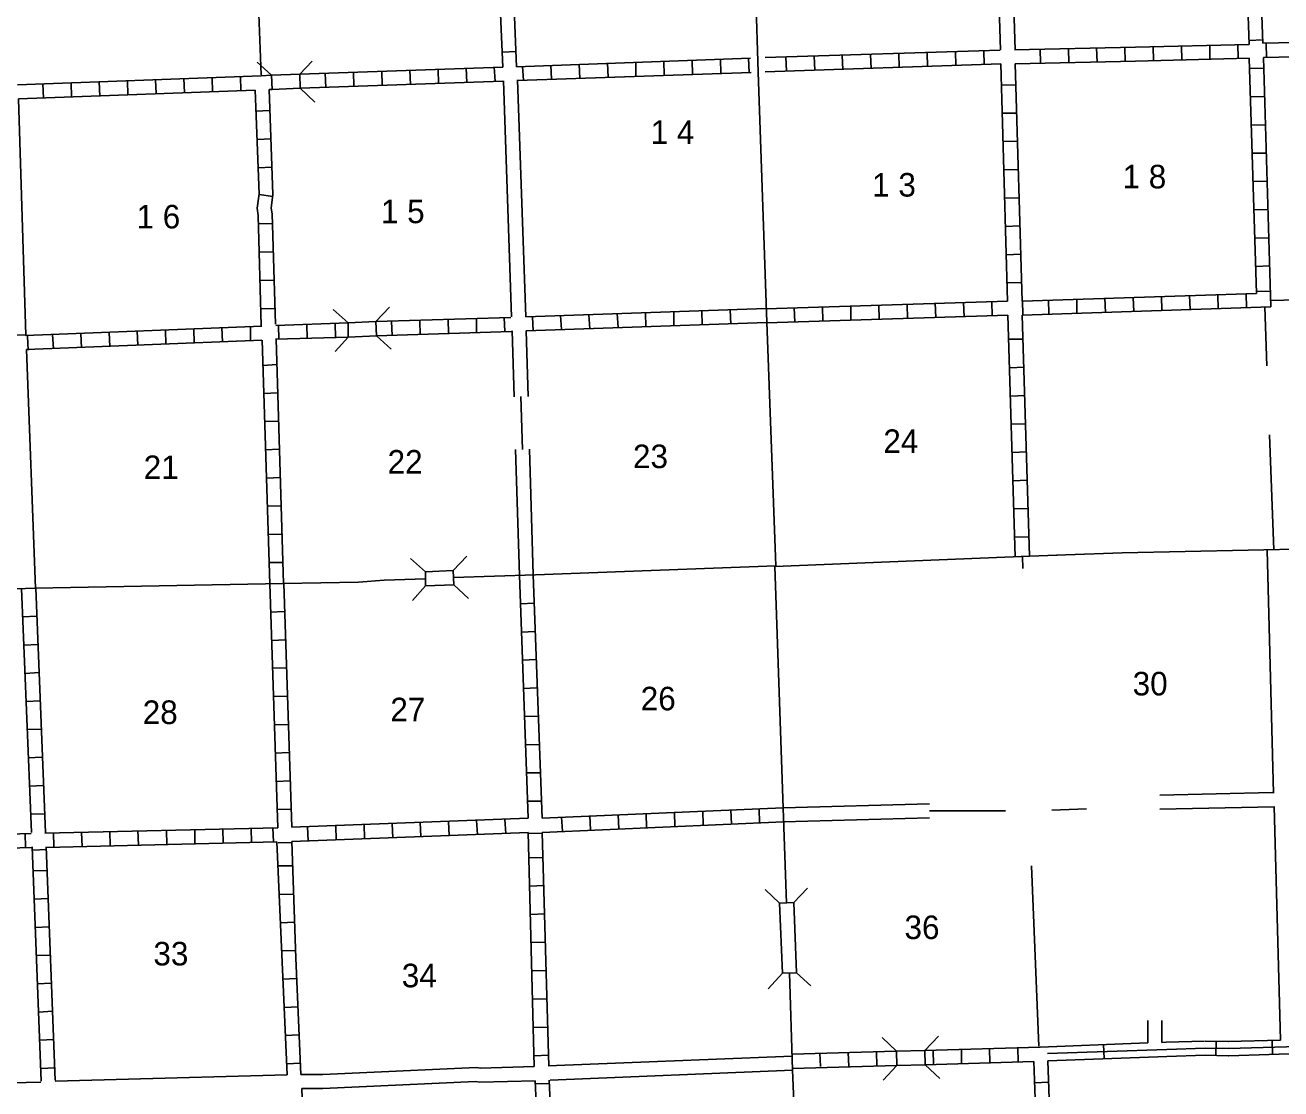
# Model space of a CAD drawing. Extents: x 2058110 to 2407976, y 16174948 to 16550910.
# Drawn here: x 2264141 to 2290810, y 16223039 to 16245627 of the extents above; entities that cross this region are included whole.
import ezdxf

# ---------------------------------------------------------------- set-up
doc = ezdxf.new("R2010")
doc.units = 0
for name, color, linetype in [('L10', 7, 'Continuous'), ('L11', 7, 'Continuous'), ('L13', 7, 'Continuous'), ('L14', 7, 'Continuous'), ('L18', 7, 'Continuous'), ('L4', 7, 'Continuous'), ('L8', 7, 'Continuous'), ('L9', 7, 'Continuous')]:
    doc.layers.add(name, color=color, linetype=linetype)

msp = doc.modelspace()

# ---------------------------------------------------------------- linework, layer by layer
at = {"layer": 'L10'}
for p, q in [((2275250, 16223527), (2280430, 16223734)), ((2275292, 16223226), (2280440, 16223433)), ((2264780, 16223205), (2269706, 16223337))]:
    msp.add_line(p, q, dxfattribs=at)
at = {"layer": 'L11'}
for p, q in [((2284854, 16245101), (2284757, 16248615)), ((2285165, 16245101), (2285059, 16248572)), ((2274473, 16239431), (2274299, 16244447)), ((2274774, 16239436), (2274600, 16244462)), ((2274525, 16237735), (2274484, 16239135)), ((2274821, 16237741), (2274780, 16239135)), ((2264363, 16233670), (2264172, 16238739)), ((2274637, 16233944), (2274558, 16236613)), ((2274932, 16233953), (2274854, 16236623)), ((2290520, 16234475), (2290656, 16229319)), ((2290630, 16229330), (2288238, 16229277)), ((2283349, 16229092), (2280239, 16229009)), ((2290667, 16229034), (2290799, 16224077)), ((2283349, 16228796), (2280250, 16228713)), ((2290667, 16229029), (2288238, 16228976)), ((2287984, 16224014), (2287984, 16224492)), ((2288284, 16224025), (2288284, 16224492))]:
    msp.add_line(p, q, dxfattribs=at)
for points in [[(2269996, 16223342), (2270466, 16223342), (2273724, 16223495), (2273813, 16223479), (2274954, 16223511)], [(2270017, 16223047), (2270466, 16223047), (2273708, 16223194), (2273798, 16223179), (2274975, 16223210)]]:
    msp.add_lwpolyline(points, dxfattribs=at)
at = {"layer": 'L13'}
for p, q in [((2268963, 16249552), (2269157, 16244568)), ((2290594, 16239779), (2295762, 16239926)), ((2290467, 16239643), (2290511, 16238392)), ((2274704, 16236618), (2274671, 16237738)), ((2290566, 16236928), (2290662, 16234486)), ((2285321, 16234345), (2285329, 16234091))]:
    msp.add_line(p, q, dxfattribs=at)
for points in [[(2283349, 16228944), (2284964, 16228944)], [(2285947, 16228960), (2286680, 16228987)], [(2285672, 16223944), (2285514, 16227777)]]:
    msp.add_lwpolyline(points, dxfattribs=at)
at = {"layer": 'L18'}
for p, q in [((2269373, 16244563), (2269067, 16244843)), ((2269975, 16244584), (2270239, 16244864)), ((2269373, 16244563), (2269975, 16244584)), ((2269373, 16244563), (2269384, 16244262)), ((2269975, 16244584), (2269980, 16244288)), ((2269384, 16244262), (2269980, 16244288)), ((2269980, 16244288), (2270292, 16243992)), ((2270999, 16239304), (2270682, 16239589)), ((2271591, 16239330), (2271881, 16239636)), ((2270999, 16239304), (2271591, 16239330)), ((2270999, 16239304), (2271005, 16239003)), ((2271591, 16239330), (2271606, 16239029)), ((2271005, 16239003), (2270725, 16238697)), ((2271005, 16239003), (2271606, 16239029)), ((2271606, 16239029), (2271913, 16238744)), ((2272641, 16234018), (2272325, 16234304)), ((2273233, 16234045), (2273523, 16234351)), ((2272641, 16234018), (2273233, 16234045)), ((2272641, 16234018), (2272647, 16233718)), ((2273233, 16234045), (2273249, 16233744)), ((2272647, 16233718), (2272367, 16233411)), ((2272647, 16233718), (2273249, 16233744)), ((2273249, 16233744), (2273555, 16233454)), ((2280165, 16226985), (2279859, 16227276)), ((2280466, 16226996), (2280756, 16227302)), ((2280223, 16225496), (2280165, 16226985)), ((2280170, 16226985), (2280471, 16226996)), ((2280524, 16225502), (2280466, 16226996)), ((2280223, 16225496), (2279922, 16225164)), ((2280223, 16225496), (2280524, 16225502)), ((2280524, 16225502), (2280830, 16225227)), ((2282647, 16223839), (2282340, 16224129)), ((2283249, 16223854), (2283539, 16224161)), ((2282647, 16223839), (2283249, 16223854)), ((2282647, 16223839), (2282657, 16223538)), ((2283249, 16223854), (2283254, 16223553)), ((2282657, 16223538), (2282367, 16223226)), ((2282657, 16223538), (2283254, 16223553)), ((2283254, 16223553), (2283565, 16223263))]:
    msp.add_line(p, q, dxfattribs=at)
at = {"layer": 'L4'}
for p, q in [((2279706, 16244626), (2279558, 16249922)), ((2279891, 16239320), (2279706, 16244626)), ((2280081, 16234145), (2279891, 16239320)), ((2285471, 16234351), (2286057, 16234372)), ((2274980, 16233955), (2280081, 16234145)), ((2280065, 16234129), (2285471, 16234351)), ((2280239, 16229002), (2280065, 16234129)), ((2259199, 16233485), (2264357, 16233670)), ((2264357, 16233670), (2269621, 16233770)), ((2269621, 16233770), (2271221, 16233797)), ((2280313, 16226985), (2280239, 16229002)), ((2280440, 16223437), (2280371, 16225502)), ((2280524, 16221463), (2280440, 16223437))]:
    msp.add_line(p, q, dxfattribs=at)
for points in [[(2286047, 16234372), (2287441, 16234420), (2291453, 16234505)], [(2271221, 16233797), (2271765, 16233844), (2272647, 16233871)], [(2273238, 16233897), (2274980, 16233955)]]:
    msp.add_lwpolyline(points, dxfattribs=at)
at = {"layer": 'L8'}
for p, q in [((2289964, 16250202), (2290133, 16245217)), ((2290255, 16250239), (2290429, 16245244)), ((2290133, 16245302), (2290429, 16245312)), ((2290429, 16245244), (2295440, 16245360)), ((2274273, 16245054), (2274574, 16245070)), ((2279859, 16244938), (2284848, 16245096)), ((2283307, 16244742), (2283296, 16245043)), ((2283908, 16244769), (2283898, 16245070)), ((2284505, 16244784), (2284500, 16245085)), ((2285704, 16244821), (2285698, 16245117)), ((2286306, 16244827), (2286300, 16245128)), ((2286907, 16244843), (2286897, 16245144)), ((2287504, 16244853), (2287499, 16245154)), ((2288106, 16244869), (2288095, 16245170)), ((2288708, 16244885), (2288697, 16245186)), ((2289304, 16244901), (2289299, 16245202)), ((2289906, 16244922), (2289896, 16245217)), ((2290440, 16244938), (2295440, 16245059)), ((2290508, 16244938), (2290498, 16245239)), ((2274579, 16244742), (2279547, 16244922)), ((2275323, 16244478), (2275308, 16244779)), ((2275925, 16244494), (2275904, 16244795)), ((2276522, 16244520), (2276506, 16244821)), ((2277113, 16244536), (2277108, 16244837)), ((2277715, 16244563), (2277705, 16244864)), ((2278317, 16244579), (2278307, 16244880)), ((2278914, 16244605), (2278908, 16244901)), ((2279516, 16244621), (2279505, 16244922)), ((2279859, 16244637), (2284864, 16244806)), ((2280313, 16244647), (2280297, 16244943)), ((2280915, 16244668), (2280899, 16244969)), ((2281506, 16244684), (2281496, 16244985)), ((2282108, 16244705), (2282098, 16245001)), ((2282705, 16244726), (2282699, 16245027)), ((2284864, 16244806), (2285007, 16239768)), ((2285170, 16244806), (2285313, 16239768)), ((2290139, 16244922), (2290292, 16239927)), ((2290440, 16244938), (2290598, 16239647)), ((2263982, 16244362), (2269157, 16244552)), ((2268122, 16244209), (2268116, 16244510)), ((2268724, 16244235), (2268713, 16244536)), ((2269157, 16244552), (2269373, 16244563)), ((2269975, 16244584), (2274283, 16244737)), ((2270524, 16244304), (2270514, 16244605)), ((2271121, 16244330), (2271115, 16244626)), ((2271723, 16244346), (2271717, 16244647)), ((2272325, 16244367), (2272314, 16244668)), ((2272921, 16244388), (2272916, 16244684)), ((2273523, 16244410), (2273507, 16244711)), ((2274125, 16244436), (2274104, 16244737)), ((2274600, 16244452), (2279558, 16244621)), ((2274722, 16244452), (2274706, 16244753)), ((2290149, 16244705), (2290450, 16244711)), ((2263998, 16244061), (2269025, 16244246)), ((2264531, 16244077), (2264516, 16244378)), ((2265123, 16244103), (2265118, 16244404)), ((2265725, 16244119), (2265714, 16244420)), ((2266321, 16244146), (2266316, 16244447)), ((2266923, 16244172), (2266913, 16244468)), ((2267525, 16244193), (2267515, 16244494)), ((2269326, 16244262), (2269384, 16244262)), ((2269980, 16244288), (2274289, 16244436)), ((2284880, 16244352), (2285181, 16244362)), ((2263998, 16244061), (2264157, 16239045)), ((2290165, 16244103), (2290466, 16244114)), ((2269040, 16243797), (2269341, 16243813)), ((2284896, 16243755), (2285197, 16243760)), ((2290192, 16243501), (2290487, 16243512)), ((2269067, 16243195), (2269363, 16243211)), ((2284917, 16243153), (2285213, 16243163)), ((2290207, 16242905), (2290508, 16242910)), ((2269083, 16242593), (2269384, 16242609)), ((2284933, 16242551), (2285234, 16242562)), ((2290223, 16242303), (2290524, 16242313)), ((2269109, 16242028), (2269399, 16241986)), ((2284949, 16241954), (2285250, 16241960)), ((2290239, 16241701), (2290540, 16241711)), ((2269099, 16241405), (2269399, 16241411)), ((2284964, 16241352), (2285265, 16241363)), ((2290255, 16241104), (2290556, 16241110)), ((2269114, 16240803), (2269415, 16240814)), ((2284980, 16240751), (2285281, 16240761)), ((2290271, 16240502), (2290572, 16240513)), ((2269130, 16240201), (2269431, 16240212)), ((2284996, 16240154), (2285297, 16240159)), ((2290292, 16239969), (2290588, 16239980)), ((2279881, 16239605), (2285007, 16239768)), ((2283481, 16239420), (2283470, 16239721)), ((2284083, 16239436), (2284072, 16239737)), ((2284679, 16239452), (2284674, 16239753)), ((2285313, 16239768), (2290292, 16239927)), ((2285329, 16239478), (2285324, 16239779)), ((2285883, 16239494), (2285873, 16239795)), ((2286480, 16239510), (2286475, 16239811)), ((2287082, 16239526), (2287071, 16239826)), ((2287684, 16239547), (2287673, 16239842)), ((2288280, 16239568), (2288275, 16239869)), ((2288882, 16239589), (2288872, 16239885)), ((2289479, 16239605), (2289473, 16239900)), ((2290081, 16239621), (2290070, 16239922)), ((2269146, 16239605), (2269447, 16239610)), ((2274774, 16239436), (2279880, 16239610)), ((2274933, 16239135), (2274917, 16239436)), ((2275529, 16239161), (2275514, 16239462)), ((2276131, 16239177), (2276115, 16239478)), ((2276733, 16239203), (2276712, 16239504)), ((2277325, 16239219), (2277314, 16239520)), ((2277921, 16239246), (2277916, 16239547)), ((2278523, 16239262), (2278512, 16239562)), ((2279125, 16239277), (2279114, 16239578)), ((2279891, 16239305), (2285012, 16239467)), ((2280487, 16239320), (2280471, 16239621)), ((2281084, 16239346), (2281073, 16239647)), ((2281680, 16239362), (2281675, 16239663)), ((2282282, 16239378), (2282272, 16239679)), ((2282879, 16239394), (2282874, 16239694)), ((2285012, 16239467), (2285170, 16234339)), ((2285313, 16239467), (2290598, 16239647)), ((2285313, 16239467), (2285471, 16234351)), ((2264146, 16239035), (2269167, 16239235)), ((2267731, 16238876), (2267726, 16239177)), ((2268333, 16238903), (2268322, 16239203)), ((2268930, 16238929), (2268924, 16239230)), ((2269463, 16239251), (2270999, 16239304)), ((2269531, 16238955), (2269521, 16239251)), ((2270133, 16238971), (2270123, 16239272)), ((2270730, 16238992), (2270725, 16239293)), ((2271591, 16239330), (2274458, 16239420)), ((2271934, 16239035), (2271923, 16239335)), ((2272530, 16239050), (2272525, 16239351)), ((2273132, 16239077), (2273122, 16239378)), ((2273729, 16239093), (2273724, 16239394)), ((2274331, 16239119), (2274315, 16239420)), ((2274780, 16239135), (2279891, 16239309)), ((2263856, 16239045), (2264157, 16239050)), ((2264167, 16238739), (2269167, 16238934)), ((2264204, 16238728), (2264188, 16239019)), ((2264743, 16238760), (2264722, 16239050)), ((2265339, 16238776), (2265323, 16239077)), ((2265941, 16238802), (2265925, 16239103)), ((2266533, 16238829), (2266522, 16239130)), ((2267129, 16238855), (2267124, 16239151)), ((2269172, 16238934), (2269336, 16233765)), ((2269458, 16238955), (2271005, 16239003)), ((2269473, 16238961), (2269626, 16233770)), ((2271606, 16239029), (2274463, 16239119)), ((2285033, 16238955), (2285329, 16238961)), ((2269188, 16238401), (2269489, 16238422)), ((2285054, 16238353), (2285355, 16238364)), ((2269204, 16237804), (2269505, 16237820)), ((2285075, 16237751), (2285371, 16237762)), ((2269225, 16237213), (2269521, 16237218)), ((2285091, 16237155), (2285387, 16237160)), ((2269241, 16236611), (2269542, 16236622)), ((2285107, 16236553), (2285408, 16236563)), ((2269267, 16236009), (2269563, 16236020)), ((2285123, 16235951), (2285424, 16235962)), ((2269283, 16235412), (2269579, 16235418)), ((2285139, 16235354), (2285440, 16235360)), ((2269299, 16234810), (2269600, 16234821)), ((2285165, 16234752), (2285466, 16234763)), ((2269315, 16234214), (2269616, 16234219)), ((2274637, 16233944), (2274822, 16228786)), ((2274932, 16233953), (2275123, 16228786)), ((2264067, 16233664), (2264273, 16228485)), ((2264368, 16233670), (2264574, 16228480)), ((2269336, 16233765), (2269505, 16228585)), ((2269638, 16233771), (2269806, 16228596)), ((2274658, 16233337), (2274954, 16233353)), ((2264088, 16233063), (2264389, 16233079)), ((2269347, 16233163), (2269648, 16233179)), ((2269373, 16232561), (2269674, 16232577)), ((2274674, 16232735), (2274975, 16232751)), ((2264114, 16232461), (2264415, 16232477)), ((2269389, 16231970), (2269690, 16231980)), ((2274700, 16232139), (2274996, 16232155)), ((2264141, 16231859), (2264442, 16231880)), ((2274716, 16231542), (2275017, 16231553)), ((2264167, 16231268), (2264463, 16231278)), ((2269405, 16231368), (2269706, 16231378)), ((2274737, 16230945), (2275038, 16230951)), ((2264188, 16230671), (2264489, 16230676)), ((2269431, 16230771), (2269732, 16230777)), ((2269447, 16230169), (2269748, 16230180)), ((2274764, 16230344), (2275065, 16230354)), ((2264204, 16230069), (2264505, 16230080)), ((2269473, 16229567), (2269774, 16229578)), ((2274780, 16229747), (2275081, 16229752)), ((2264231, 16229467), (2264531, 16229478)), ((2274806, 16229145), (2275107, 16229150)), ((2264257, 16228870), (2264558, 16228876)), ((2269489, 16228971), (2269790, 16228976)), ((2269806, 16228596), (2274822, 16228786)), ((2275123, 16228786), (2280239, 16229009)), ((2275551, 16228511), (2275529, 16228812)), ((2276147, 16228538), (2276131, 16228839)), ((2276749, 16228559), (2276733, 16228860)), ((2277340, 16228585), (2277330, 16228886)), ((2277942, 16228612), (2277932, 16228913)), ((2278539, 16228638), (2278534, 16228934)), ((2279141, 16228659), (2279130, 16228960)), ((2279737, 16228686), (2279732, 16228987)), ((2264563, 16228469), (2269505, 16228585)), ((2265946, 16228205), (2265941, 16228501)), ((2266548, 16228221), (2266538, 16228522)), ((2267150, 16228226), (2267140, 16228527)), ((2267747, 16228242), (2267742, 16228543)), ((2268349, 16228253), (2268338, 16228554)), ((2268951, 16228268), (2268940, 16228569)), ((2269415, 16228284), (2269405, 16228585)), ((2270149, 16228305), (2270139, 16228601)), ((2270746, 16228327), (2270741, 16228628)), ((2271348, 16228353), (2271342, 16228654)), ((2271950, 16228369), (2271939, 16228670)), ((2272546, 16228395), (2272530, 16228696)), ((2273148, 16228422), (2273132, 16228717)), ((2273750, 16228437), (2273729, 16228738)), ((2274347, 16228464), (2274331, 16228760)), ((2275123, 16228485), (2280250, 16228708)), ((2259146, 16228323), (2264267, 16228464)), ((2264146, 16228163), (2264141, 16228464)), ((2264590, 16228168), (2269484, 16228284)), ((2264748, 16228179), (2264743, 16228480)), ((2265350, 16228184), (2265339, 16228485)), ((2269706, 16223337), (2269484, 16228284)), ((2269516, 16228263), (2269817, 16228268)), ((2269806, 16228295), (2274822, 16228485)), ((2269806, 16228295), (2269891, 16225813)), ((2274822, 16228485), (2274954, 16223511)), ((2274822, 16228464), (2275123, 16228469)), ((2275123, 16228485), (2275265, 16223522)), ((2259157, 16228022), (2264273, 16228163)), ((2264289, 16228179), (2264484, 16223205)), ((2264299, 16228110), (2264600, 16228121)), ((2264590, 16228179), (2264780, 16223221)), ((2269532, 16227772), (2269832, 16227777)), ((2274838, 16227946), (2275139, 16227952)), ((2264304, 16227672), (2264605, 16227677)), ((2269547, 16227170), (2269848, 16227176)), ((2274859, 16227344), (2275155, 16227355)), ((2264331, 16227070), (2264632, 16227080)), ((2274875, 16226743), (2275176, 16226753)), ((2264357, 16226468), (2264658, 16226479)), ((2269563, 16226568), (2269864, 16226579)), ((2274891, 16226146), (2275191, 16226151)), ((2264384, 16225871), (2264679, 16225877)), ((2269579, 16225972), (2269880, 16225977)), ((2269891, 16225813), (2269996, 16223342)), ((2269605, 16225370), (2269906, 16225380)), ((2274906, 16225544), (2275207, 16225555)), ((2264399, 16225269), (2264700, 16225285)), ((2269642, 16224768), (2269938, 16224778)), ((2274922, 16224942), (2275223, 16224953)), ((2264426, 16224668), (2264722, 16224689)), ((2274938, 16224345), (2275239, 16224351)), ((2264447, 16224071), (2264748, 16224087)), ((2269664, 16224171), (2269964, 16224187)), ((2274954, 16223743), (2275255, 16223754)), ((2280428, 16223773), (2282641, 16223839)), ((2281030, 16223513), (2281020, 16223796)), ((2281633, 16223511), (2281622, 16223812)), ((2282230, 16223527), (2282224, 16223828)), ((2283433, 16223559), (2283423, 16223860)), ((2284030, 16223580), (2284025, 16223875)), ((2284632, 16223596), (2284621, 16223897)), ((2285234, 16223611), (2285223, 16223912)), ((2264473, 16223469), (2264774, 16223485)), ((2269690, 16223569), (2269991, 16223585)), ((2280438, 16223472), (2282657, 16223538)), ((2285566, 16223622), (2285630, 16221605)), ((2285862, 16223638), (2285931, 16221621)), ((2259344, 16223042), (2264473, 16223184)), ((2274975, 16223210), (2275054, 16221294)), ((2275271, 16223226), (2275355, 16221309)), ((2285582, 16223168), (2285873, 16223184)), ((2270017, 16223047), (2270081, 16221146)), ((2274975, 16223147), (2275271, 16223152))]:
    msp.add_line(p, q, dxfattribs=at)
for points in [[(2274141, 16249095), (2274199, 16246680), (2274283, 16244737)], [(2274442, 16249090), (2274500, 16246696), (2274579, 16244742)], [(2285155, 16245101), (2287721, 16245159), (2290133, 16245217)], [(2285170, 16244806), (2287721, 16244864), (2290139, 16244922)], [(2269025, 16244246), (2269109, 16242044), (2269067, 16241738), (2269088, 16241585), (2269157, 16239251)], [(2269326, 16244262), (2269405, 16242028), (2269363, 16241738), (2269389, 16241622), (2269458, 16239277)], [(2283238, 16223854), (2285698, 16223928)], [(2283254, 16223553), (2285566, 16223622)]]:
    msp.add_lwpolyline(points, dxfattribs=at)
at = {"layer": 'L9'}
for p, q in [((2285698, 16223928), (2287984, 16224014)), ((2287054, 16223681), (2287044, 16223979)), ((2288284, 16224025), (2288375, 16224029)), ((2288375, 16224029), (2289188, 16224055)), ((2289199, 16224055), (2289695, 16224044)), ((2289431, 16223750), (2289437, 16224048)), ((2289690, 16224044), (2290799, 16224077)), ((2290631, 16223772), (2290623, 16224070)), ((2285857, 16223788), (2288386, 16223878)), ((2285862, 16223638), (2288391, 16223728)), ((2288386, 16223878), (2289199, 16223904)), ((2288391, 16223728), (2289204, 16223754)), ((2289199, 16223754), (2289695, 16223743)), ((2289202, 16223904), (2289698, 16223893)), ((2289701, 16223893), (2291635, 16223950)), ((2289706, 16223743), (2291640, 16223801))]:
    msp.add_line(p, q, dxfattribs=at)

# ---------------------------------------------------------------- texts
at = {"layer": 'L14'}
for s, p in [('1 4', (2277425, 16243105)), ('1 8', (2287446, 16242160)), ('1 3', (2282129, 16241986)), ('1 5', (2271696, 16241421)), ('1 6', (2266506, 16241310)), ('24', (2282367, 16236542)), ('22', (2271839, 16236104)), ('23', (2277050, 16236220)), ('21', (2266659, 16235988)), ('30', (2287662, 16231394)), ('26', (2277214, 16231077)), ('28', (2266638, 16230787)), ('27', (2271897, 16230845)), ('36', (2282816, 16226220)), ('33', (2266865, 16225660)), ('34', (2272140, 16225196))]:
    msp.add_text(s, height=500, rotation=359.9999, dxfattribs=at).set_placement(p)

doc.saveas('drawing.dxf')
